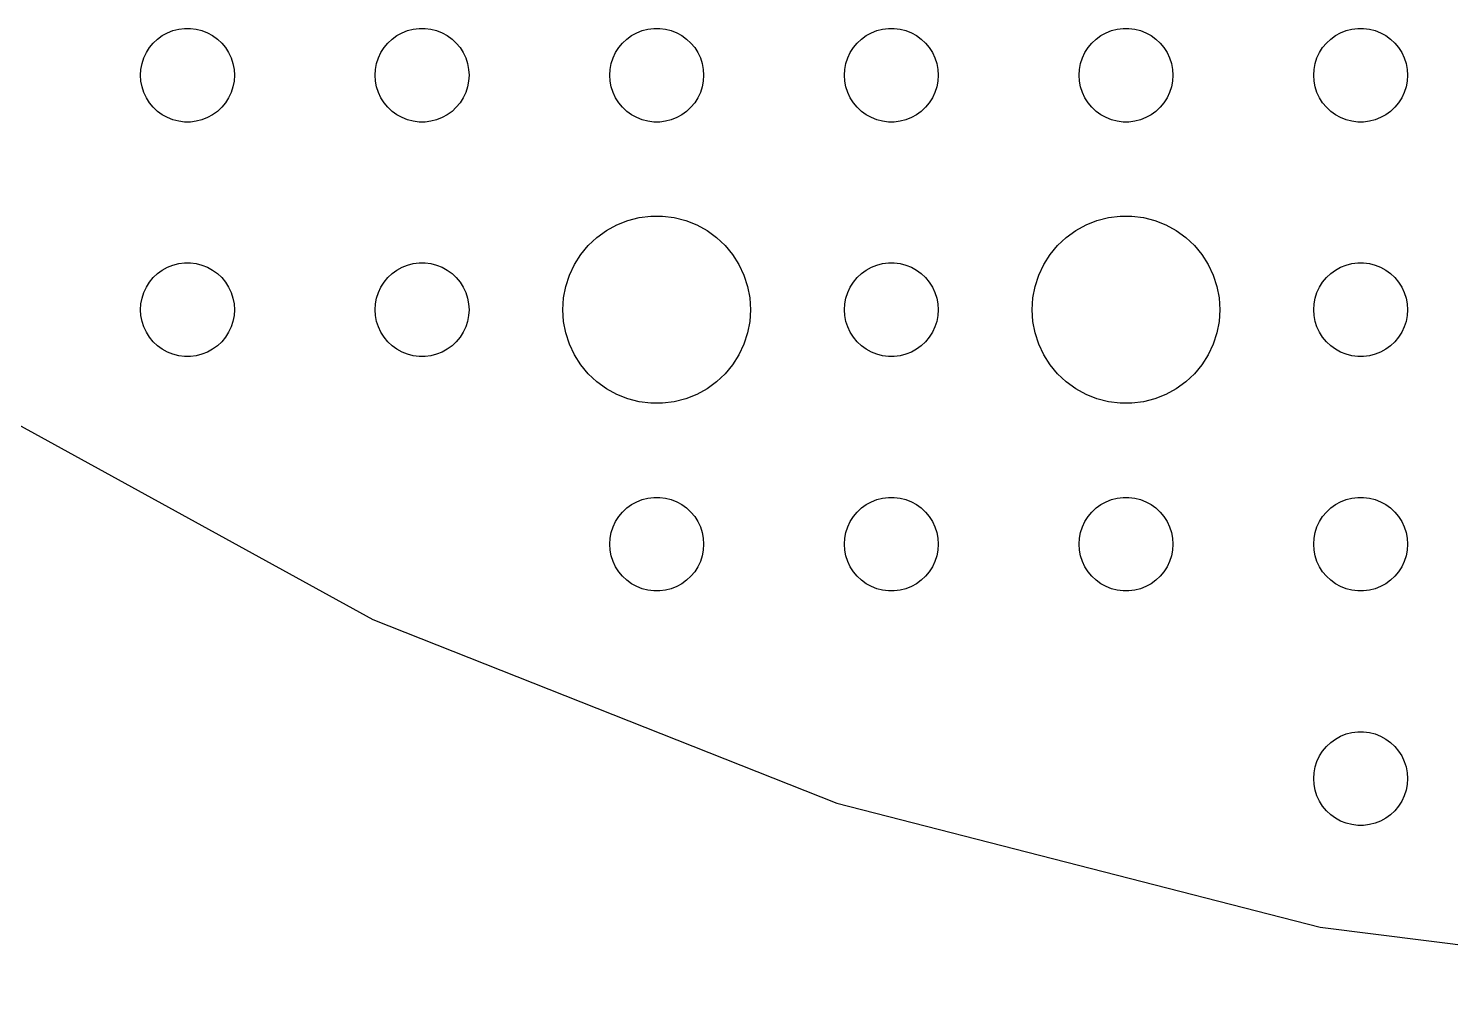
# Model space of a CAD drawing. Header units: metres. Extents: x -127 to 127, y -127 to 127.
# Drawn here: x -65.08 to -19.62, y -126.75 to -96 of the extents above; entities that cross this region are included whole.
import ezdxf

# ---------------------------------------------------------------- set-up
doc = ezdxf.new("R2010")
doc.units = ezdxf.units.M

msp = doc.modelspace()

# ---------------------------------------------------------------- linework, layer by layer
for p, q in [((-61.0934, -96.4732), (-60.9561, -96.3442)), ((-60.9561, -96.3442), (-60.8037, -96.2335)), ((-60.8037, -96.2335), (-60.6387, -96.1428)), ((-60.6387, -96.1428), (-60.4635, -96.0734)), ((-60.4635, -96.0734), (-60.2811, -96.0266)), ((-60.2811, -96.0266), (-60.0942, -96.003)), ((-60.0942, -96.003), (-59.9058, -96.003)), ((-59.9058, -96.003), (-59.7189, -96.0266)), ((-59.7189, -96.0266), (-59.5365, -96.0734)), ((-59.5365, -96.0734), (-59.3613, -96.1428)), ((-59.3613, -96.1428), (-59.1963, -96.2335)), ((-59.1963, -96.2335), (-59.0439, -96.3442)), ((-59.0439, -96.3442), (-58.9065, -96.4732)), ((-53.5934, -96.4732), (-53.4561, -96.3442)), ((-53.4561, -96.3442), (-53.3037, -96.2335)), ((-53.3037, -96.2335), (-53.1387, -96.1428)), ((-53.1387, -96.1428), (-52.9635, -96.0734)), ((-52.9635, -96.0734), (-52.7811, -96.0266)), ((-52.7811, -96.0266), (-52.5942, -96.003)), ((-52.5942, -96.003), (-52.4058, -96.003)), ((-52.4058, -96.003), (-52.2189, -96.0266)), ((-52.2189, -96.0266), (-52.0365, -96.0734)), ((-52.0365, -96.0734), (-51.8613, -96.1428)), ((-51.8613, -96.1428), (-51.6963, -96.2335)), ((-51.6963, -96.2335), (-51.5439, -96.3442)), ((-51.5439, -96.3442), (-51.4065, -96.4732)), ((-46.0934, -96.4732), (-45.9561, -96.3442)), ((-45.9561, -96.3442), (-45.8037, -96.2335)), ((-45.8037, -96.2335), (-45.6387, -96.1428)), ((-45.6387, -96.1428), (-45.4635, -96.0734)), ((-45.4635, -96.0734), (-45.2811, -96.0266)), ((-45.2811, -96.0266), (-45.0942, -96.003)), ((-45.0942, -96.003), (-44.9058, -96.003)), ((-44.9058, -96.003), (-44.7189, -96.0266)), ((-44.7189, -96.0266), (-44.5365, -96.0734)), ((-44.5365, -96.0734), (-44.3613, -96.1428)), ((-44.3613, -96.1428), (-44.1963, -96.2335)), ((-44.1963, -96.2335), (-44.0439, -96.3442)), ((-44.0439, -96.3442), (-43.9065, -96.4732)), ((-38.5934, -96.4732), (-38.4561, -96.3442)), ((-38.4561, -96.3442), (-38.3037, -96.2335)), ((-38.3037, -96.2335), (-38.1387, -96.1428)), ((-38.1387, -96.1428), (-37.9635, -96.0734)), ((-37.9635, -96.0734), (-37.7811, -96.0266)), ((-37.7811, -96.0266), (-37.5942, -96.003)), ((-37.5942, -96.003), (-37.4058, -96.003)), ((-37.4058, -96.003), (-37.2189, -96.0266)), ((-37.2189, -96.0266), (-37.0365, -96.0734)), ((-37.0365, -96.0734), (-36.8613, -96.1428)), ((-36.8613, -96.1428), (-36.6963, -96.2335)), ((-36.6963, -96.2335), (-36.5439, -96.3442)), ((-36.5439, -96.3442), (-36.4065, -96.4732)), ((-31.0934, -96.4732), (-30.9561, -96.3442)), ((-30.9561, -96.3442), (-30.8037, -96.2335)), ((-30.8037, -96.2335), (-30.6387, -96.1428)), ((-30.6387, -96.1428), (-30.4635, -96.0734)), ((-30.4635, -96.0734), (-30.2811, -96.0266)), ((-30.2811, -96.0266), (-30.0942, -96.003)), ((-30.0942, -96.003), (-29.9058, -96.003)), ((-29.9058, -96.003), (-29.7189, -96.0266)), ((-29.7189, -96.0266), (-29.5365, -96.0734)), ((-29.5365, -96.0734), (-29.3613, -96.1428)), ((-29.3613, -96.1428), (-29.1963, -96.2335)), ((-29.1963, -96.2335), (-29.0439, -96.3442)), ((-29.0439, -96.3442), (-28.9065, -96.4732)), ((-23.5934, -96.4732), (-23.4561, -96.3442)), ((-23.4561, -96.3442), (-23.3037, -96.2335)), ((-23.3037, -96.2335), (-23.1387, -96.1428)), ((-23.1387, -96.1428), (-22.9635, -96.0734)), ((-22.9635, -96.0734), (-22.7811, -96.0266)), ((-22.7811, -96.0266), (-22.5942, -96.003)), ((-22.5942, -96.003), (-22.4058, -96.003)), ((-22.4058, -96.003), (-22.2189, -96.0266)), ((-22.2189, -96.0266), (-22.0365, -96.0734)), ((-22.0365, -96.0734), (-21.8613, -96.1428)), ((-21.8613, -96.1428), (-21.6963, -96.2335)), ((-21.6963, -96.2335), (-21.5439, -96.3442)), ((-21.5439, -96.3442), (-21.4065, -96.4732)), ((-61.3947, -96.9478), (-61.3145, -96.7774)), ((-61.3145, -96.7774), (-61.2135, -96.6183)), ((-61.2135, -96.6183), (-61.0934, -96.4732)), ((-58.9065, -96.4732), (-58.7865, -96.6183)), ((-58.7865, -96.6183), (-58.6855, -96.7774)), ((-58.6855, -96.7774), (-58.6053, -96.9478)), ((-53.8947, -96.9478), (-53.8145, -96.7774)), ((-53.8145, -96.7774), (-53.7135, -96.6183)), ((-53.7135, -96.6183), (-53.5934, -96.4732)), ((-51.4065, -96.4732), (-51.2865, -96.6183)), ((-51.2865, -96.6183), (-51.1855, -96.7774)), ((-51.1855, -96.7774), (-51.1053, -96.9478)), ((-46.3947, -96.9478), (-46.3145, -96.7774)), ((-46.3145, -96.7774), (-46.2135, -96.6183)), ((-46.2135, -96.6183), (-46.0934, -96.4732)), ((-43.9065, -96.4732), (-43.7865, -96.6183)), ((-43.7865, -96.6183), (-43.6855, -96.7774)), ((-43.6855, -96.7774), (-43.6053, -96.9478)), ((-38.8947, -96.9478), (-38.8145, -96.7774)), ((-38.8145, -96.7774), (-38.7135, -96.6183)), ((-38.7135, -96.6183), (-38.5934, -96.4732)), ((-36.4065, -96.4732), (-36.2865, -96.6183)), ((-36.2865, -96.6183), (-36.1855, -96.7774)), ((-36.1855, -96.7774), (-36.1053, -96.9478)), ((-31.3947, -96.9478), (-31.3145, -96.7774)), ((-31.3145, -96.7774), (-31.2135, -96.6183)), ((-31.2135, -96.6183), (-31.0934, -96.4732)), ((-28.9065, -96.4732), (-28.7865, -96.6183)), ((-28.7865, -96.6183), (-28.6855, -96.7774)), ((-28.6855, -96.7774), (-28.6053, -96.9478)), ((-23.8947, -96.9478), (-23.8145, -96.7774)), ((-23.8145, -96.7774), (-23.7135, -96.6183)), ((-23.7135, -96.6183), (-23.5934, -96.4732)), ((-21.4065, -96.4732), (-21.2865, -96.6183)), ((-21.2865, -96.6183), (-21.1855, -96.7774)), ((-21.1855, -96.7774), (-21.1053, -96.9478)), ((-61.4882, -97.312), (-61.4529, -97.127)), ((-61.4529, -97.127), (-61.3947, -96.9478)), ((-58.6053, -96.9478), (-58.5471, -97.127)), ((-58.5471, -97.127), (-58.5118, -97.312)), ((-53.9882, -97.312), (-53.9529, -97.127)), ((-53.9529, -97.127), (-53.8947, -96.9478)), ((-51.1053, -96.9478), (-51.0471, -97.127)), ((-51.0471, -97.127), (-51.0118, -97.312)), ((-46.4882, -97.312), (-46.4529, -97.127)), ((-46.4529, -97.127), (-46.3947, -96.9478)), ((-43.6053, -96.9478), (-43.5471, -97.127)), ((-43.5471, -97.127), (-43.5118, -97.312)), ((-38.9882, -97.312), (-38.9529, -97.127)), ((-38.9529, -97.127), (-38.8947, -96.9478)), ((-36.1053, -96.9478), (-36.0471, -97.127)), ((-36.0471, -97.127), (-36.0118, -97.312)), ((-31.4882, -97.312), (-31.4529, -97.127)), ((-31.4529, -97.127), (-31.3947, -96.9478)), ((-28.6053, -96.9478), (-28.5471, -97.127)), ((-28.5471, -97.127), (-28.5118, -97.312)), ((-23.9882, -97.312), (-23.9529, -97.127)), ((-23.9529, -97.127), (-23.8947, -96.9478)), ((-21.1053, -96.9478), (-21.0471, -97.127)), ((-21.0471, -97.127), (-21.0118, -97.312)), ((-61.5, -97.5), (-61.4882, -97.312)), ((-61.4882, -97.688), (-61.5, -97.5)), ((-61.4529, -97.873), (-61.4882, -97.688)), ((-58.5118, -97.688), (-58.5471, -97.873)), ((-58.5118, -97.312), (-58.5, -97.5)), ((-58.5, -97.5), (-58.5118, -97.688)), ((-54, -97.5), (-53.9882, -97.312)), ((-53.9882, -97.688), (-54, -97.5)), ((-53.9529, -97.873), (-53.9882, -97.688)), ((-51.0118, -97.688), (-51.0471, -97.873)), ((-51.0118, -97.312), (-51, -97.5)), ((-51, -97.5), (-51.0118, -97.688)), ((-46.5, -97.5), (-46.4882, -97.312)), ((-46.4882, -97.688), (-46.5, -97.5)), ((-46.4529, -97.873), (-46.4882, -97.688)), ((-43.5118, -97.688), (-43.5471, -97.873)), ((-43.5118, -97.312), (-43.5, -97.5)), ((-43.5, -97.5), (-43.5118, -97.688)), ((-39, -97.5), (-38.9882, -97.312)), ((-38.9882, -97.688), (-39, -97.5)), ((-38.9529, -97.873), (-38.9882, -97.688)), ((-36.0118, -97.688), (-36.0471, -97.873)), ((-36.0118, -97.312), (-36, -97.5)), ((-36, -97.5), (-36.0118, -97.688)), ((-31.5, -97.5), (-31.4882, -97.312)), ((-31.4882, -97.688), (-31.5, -97.5)), ((-31.4529, -97.873), (-31.4882, -97.688)), ((-28.5118, -97.688), (-28.5471, -97.873)), ((-28.5118, -97.312), (-28.5, -97.5)), ((-28.5, -97.5), (-28.5118, -97.688)), ((-24, -97.5), (-23.9882, -97.312)), ((-23.9882, -97.688), (-24, -97.5)), ((-23.9529, -97.873), (-23.9882, -97.688)), ((-21.0118, -97.688), (-21.0471, -97.873)), ((-21.0118, -97.312), (-21, -97.5)), ((-21, -97.5), (-21.0118, -97.688)), ((-61.3947, -98.0522), (-61.4529, -97.873)), ((-61.3145, -98.2226), (-61.3947, -98.0522)), ((-58.6053, -98.0522), (-58.6855, -98.2226)), ((-58.5471, -97.873), (-58.6053, -98.0522)), ((-53.8947, -98.0522), (-53.9529, -97.873)), ((-53.8145, -98.2226), (-53.8947, -98.0522)), ((-51.1053, -98.0522), (-51.1855, -98.2226)), ((-51.0471, -97.873), (-51.1053, -98.0522)), ((-46.3947, -98.0522), (-46.4529, -97.873)), ((-46.3145, -98.2226), (-46.3947, -98.0522)), ((-43.6053, -98.0522), (-43.6855, -98.2226)), ((-43.5471, -97.873), (-43.6053, -98.0522)), ((-38.8947, -98.0522), (-38.9529, -97.873)), ((-38.8145, -98.2226), (-38.8947, -98.0522)), ((-36.1053, -98.0522), (-36.1855, -98.2226)), ((-36.0471, -97.873), (-36.1053, -98.0522)), ((-31.3947, -98.0522), (-31.4529, -97.873)), ((-31.3145, -98.2226), (-31.3947, -98.0522)), ((-28.6053, -98.0522), (-28.6855, -98.2226)), ((-28.5471, -97.873), (-28.6053, -98.0522)), ((-23.8947, -98.0522), (-23.9529, -97.873)), ((-23.8145, -98.2226), (-23.8947, -98.0522)), ((-21.1053, -98.0522), (-21.1855, -98.2226)), ((-21.0471, -97.873), (-21.1053, -98.0522)), ((-61.2135, -98.3817), (-61.3145, -98.2226)), ((-61.0934, -98.5268), (-61.2135, -98.3817)), ((-60.9561, -98.6558), (-61.0934, -98.5268)), ((-58.9065, -98.5268), (-59.0439, -98.6558)), ((-58.7865, -98.3817), (-58.9065, -98.5268)), ((-58.6855, -98.2226), (-58.7865, -98.3817)), ((-53.7135, -98.3817), (-53.8145, -98.2226)), ((-53.5934, -98.5268), (-53.7135, -98.3817)), ((-53.4561, -98.6558), (-53.5934, -98.5268)), ((-51.4065, -98.5268), (-51.5439, -98.6558)), ((-51.2865, -98.3817), (-51.4065, -98.5268)), ((-51.1855, -98.2226), (-51.2865, -98.3817)), ((-46.2135, -98.3817), (-46.3145, -98.2226)), ((-46.0934, -98.5268), (-46.2135, -98.3817)), ((-45.9561, -98.6558), (-46.0934, -98.5268)), ((-43.9065, -98.5268), (-44.0439, -98.6558)), ((-43.7865, -98.3817), (-43.9065, -98.5268)), ((-43.6855, -98.2226), (-43.7865, -98.3817)), ((-38.7135, -98.3817), (-38.8145, -98.2226)), ((-38.5934, -98.5268), (-38.7135, -98.3817)), ((-38.4561, -98.6558), (-38.5934, -98.5268)), ((-36.4065, -98.5268), (-36.5439, -98.6558)), ((-36.2865, -98.3817), (-36.4065, -98.5268)), ((-36.1855, -98.2226), (-36.2865, -98.3817)), ((-31.2135, -98.3817), (-31.3145, -98.2226)), ((-31.0934, -98.5268), (-31.2135, -98.3817)), ((-30.9561, -98.6558), (-31.0934, -98.5268)), ((-28.9065, -98.5268), (-29.0439, -98.6558)), ((-28.7865, -98.3817), (-28.9065, -98.5268)), ((-28.6855, -98.2226), (-28.7865, -98.3817)), ((-23.7135, -98.3817), (-23.8145, -98.2226)), ((-23.5934, -98.5268), (-23.7135, -98.3817)), ((-23.4561, -98.6558), (-23.5934, -98.5268)), ((-21.4065, -98.5268), (-21.5439, -98.6558)), ((-21.2865, -98.3817), (-21.4065, -98.5268)), ((-21.1855, -98.2226), (-21.2865, -98.3817)), ((-60.8037, -98.7665), (-60.9561, -98.6558)), ((-60.6387, -98.8572), (-60.8037, -98.7665)), ((-60.4635, -98.9266), (-60.6387, -98.8572)), ((-60.2811, -98.9734), (-60.4635, -98.9266)), ((-60.0942, -98.997), (-60.2811, -98.9734)), ((-59.9058, -98.997), (-60.0942, -98.997)), ((-59.7189, -98.9734), (-59.9058, -98.997)), ((-59.5365, -98.9266), (-59.7189, -98.9734)), ((-59.3613, -98.8572), (-59.5365, -98.9266)), ((-59.1963, -98.7665), (-59.3613, -98.8572)), ((-59.0439, -98.6558), (-59.1963, -98.7665)), ((-53.3037, -98.7665), (-53.4561, -98.6558)), ((-53.1387, -98.8572), (-53.3037, -98.7665)), ((-52.9635, -98.9266), (-53.1387, -98.8572)), ((-52.7811, -98.9734), (-52.9635, -98.9266)), ((-52.5942, -98.997), (-52.7811, -98.9734)), ((-52.4058, -98.997), (-52.5942, -98.997)), ((-52.2189, -98.9734), (-52.4058, -98.997)), ((-52.0365, -98.9266), (-52.2189, -98.9734)), ((-51.8613, -98.8572), (-52.0365, -98.9266)), ((-51.6963, -98.7665), (-51.8613, -98.8572)), ((-51.5439, -98.6558), (-51.6963, -98.7665)), ((-45.8037, -98.7665), (-45.9561, -98.6558)), ((-45.6387, -98.8572), (-45.8037, -98.7665)), ((-45.4635, -98.9266), (-45.6387, -98.8572)), ((-45.2811, -98.9734), (-45.4635, -98.9266)), ((-45.0942, -98.997), (-45.2811, -98.9734)), ((-44.9058, -98.997), (-45.0942, -98.997)), ((-44.7189, -98.9734), (-44.9058, -98.997)), ((-44.5365, -98.9266), (-44.7189, -98.9734)), ((-44.3613, -98.8572), (-44.5365, -98.9266)), ((-44.1963, -98.7665), (-44.3613, -98.8572)), ((-44.0439, -98.6558), (-44.1963, -98.7665)), ((-38.3037, -98.7665), (-38.4561, -98.6558)), ((-38.1387, -98.8572), (-38.3037, -98.7665)), ((-37.9635, -98.9266), (-38.1387, -98.8572)), ((-37.7811, -98.9734), (-37.9635, -98.9266)), ((-37.5942, -98.997), (-37.7811, -98.9734)), ((-37.4058, -98.997), (-37.5942, -98.997)), ((-37.2189, -98.9734), (-37.4058, -98.997)), ((-37.0365, -98.9266), (-37.2189, -98.9734)), ((-36.8613, -98.8572), (-37.0365, -98.9266)), ((-36.6963, -98.7665), (-36.8613, -98.8572)), ((-36.5439, -98.6558), (-36.6963, -98.7665)), ((-30.8037, -98.7665), (-30.9561, -98.6558)), ((-30.6387, -98.8572), (-30.8037, -98.7665)), ((-30.4635, -98.9266), (-30.6387, -98.8572)), ((-30.2811, -98.9734), (-30.4635, -98.9266)), ((-30.0942, -98.997), (-30.2811, -98.9734)), ((-29.9058, -98.997), (-30.0942, -98.997)), ((-29.7189, -98.9734), (-29.9058, -98.997)), ((-29.5365, -98.9266), (-29.7189, -98.9734)), ((-29.3613, -98.8572), (-29.5365, -98.9266)), ((-29.1963, -98.7665), (-29.3613, -98.8572)), ((-29.0439, -98.6558), (-29.1963, -98.7665)), ((-23.3037, -98.7665), (-23.4561, -98.6558)), ((-23.1387, -98.8572), (-23.3037, -98.7665)), ((-22.9635, -98.9266), (-23.1387, -98.8572)), ((-22.7811, -98.9734), (-22.9635, -98.9266)), ((-22.5942, -98.997), (-22.7811, -98.9734)), ((-22.4058, -98.997), (-22.5942, -98.997)), ((-22.2189, -98.9734), (-22.4058, -98.997)), ((-22.0365, -98.9266), (-22.2189, -98.9734)), ((-21.8613, -98.8572), (-22.0365, -98.9266)), ((-21.6963, -98.7665), (-21.8613, -98.8572)), ((-21.5439, -98.6558), (-21.6963, -98.7665)), ((-46.2773, -102.286), (-45.927, -102.147)), ((-45.927, -102.147), (-45.5621, -102.053)), ((-45.5621, -102.053), (-45.1884, -102.006)), ((-45.1884, -102.006), (-44.8116, -102.006)), ((-44.8116, -102.006), (-44.4379, -102.053)), ((-44.4379, -102.053), (-44.0729, -102.147)), ((-44.0729, -102.147), (-43.7227, -102.286)), ((-31.2773, -102.286), (-30.927, -102.147)), ((-30.927, -102.147), (-30.5621, -102.053)), ((-30.5621, -102.053), (-30.1884, -102.006)), ((-30.1884, -102.006), (-29.8116, -102.006)), ((-29.8116, -102.006), (-29.4379, -102.053)), ((-29.4379, -102.053), (-29.0729, -102.147)), ((-29.0729, -102.147), (-28.7227, -102.286)), ((-47.1869, -102.946), (-46.9123, -102.688)), ((-46.9123, -102.688), (-46.6075, -102.467)), ((-46.6075, -102.467), (-46.2773, -102.286)), ((-43.7227, -102.286), (-43.3925, -102.467)), ((-43.3925, -102.467), (-43.0877, -102.688)), ((-43.0877, -102.688), (-42.8131, -102.946)), ((-32.1869, -102.946), (-31.9123, -102.688)), ((-31.9123, -102.688), (-31.6075, -102.467)), ((-31.6075, -102.467), (-31.2773, -102.286)), ((-28.7227, -102.286), (-28.3925, -102.467)), ((-28.3925, -102.467), (-28.0877, -102.688)), ((-28.0877, -102.688), (-27.8131, -102.946)), ((-47.427, -103.237), (-47.1869, -102.946)), ((-42.8131, -102.946), (-42.5729, -103.237)), ((-32.427, -103.237), (-32.1869, -102.946)), ((-27.8131, -102.946), (-27.5729, -103.237)), ((-60.8037, -103.734), (-60.6387, -103.643)), ((-60.6387, -103.643), (-60.4635, -103.573)), ((-60.4635, -103.573), (-60.2811, -103.527)), ((-60.2811, -103.527), (-60.0942, -103.503)), ((-60.0942, -103.503), (-59.9058, -103.503)), ((-59.9058, -103.503), (-59.7189, -103.527)), ((-59.7189, -103.527), (-59.5365, -103.573)), ((-59.5365, -103.573), (-59.3613, -103.643)), ((-59.3613, -103.643), (-59.1963, -103.734)), ((-53.3037, -103.734), (-53.1387, -103.643)), ((-53.1387, -103.643), (-52.9635, -103.573)), ((-52.9635, -103.573), (-52.7811, -103.527)), ((-52.7811, -103.527), (-52.5942, -103.503)), ((-52.5942, -103.503), (-52.4058, -103.503)), ((-52.4058, -103.503), (-52.2189, -103.527)), ((-52.2189, -103.527), (-52.0365, -103.573)), ((-52.0365, -103.573), (-51.8613, -103.643)), ((-51.8613, -103.643), (-51.6963, -103.734)), ((-47.7893, -103.896), (-47.6289, -103.555)), ((-47.6289, -103.555), (-47.427, -103.237)), ((-42.5729, -103.237), (-42.3711, -103.555)), ((-42.3711, -103.555), (-42.2107, -103.896)), ((-38.3037, -103.734), (-38.1387, -103.643)), ((-38.1387, -103.643), (-37.9635, -103.573)), ((-37.9635, -103.573), (-37.7811, -103.527)), ((-37.7811, -103.527), (-37.5942, -103.503)), ((-37.5942, -103.503), (-37.4058, -103.503)), ((-37.4058, -103.503), (-37.2189, -103.527)), ((-37.2189, -103.527), (-37.0365, -103.573)), ((-37.0365, -103.573), (-36.8613, -103.643)), ((-36.8613, -103.643), (-36.6963, -103.734)), ((-32.7893, -103.896), (-32.6289, -103.555)), ((-32.6289, -103.555), (-32.427, -103.237)), ((-27.5729, -103.237), (-27.3711, -103.555)), ((-27.3711, -103.555), (-27.2107, -103.896)), ((-23.3037, -103.734), (-23.1387, -103.643)), ((-23.1387, -103.643), (-22.9635, -103.573)), ((-22.9635, -103.573), (-22.7811, -103.527)), ((-22.7811, -103.527), (-22.5942, -103.503)), ((-22.5942, -103.503), (-22.4058, -103.503)), ((-22.4058, -103.503), (-22.2189, -103.527)), ((-22.2189, -103.527), (-22.0365, -103.573)), ((-22.0365, -103.573), (-21.8613, -103.643)), ((-21.8613, -103.643), (-21.6963, -103.734)), ((-61.2135, -104.118), (-61.0934, -103.973)), ((-61.0934, -103.973), (-60.9561, -103.844)), ((-60.9561, -103.844), (-60.8037, -103.734)), ((-59.1963, -103.734), (-59.0439, -103.844)), ((-59.0439, -103.844), (-58.9065, -103.973)), ((-58.9065, -103.973), (-58.7865, -104.118)), ((-53.7135, -104.118), (-53.5934, -103.973)), ((-53.5934, -103.973), (-53.4561, -103.844)), ((-53.4561, -103.844), (-53.3037, -103.734)), ((-51.6963, -103.734), (-51.5439, -103.844)), ((-51.5439, -103.844), (-51.4065, -103.973)), ((-51.4065, -103.973), (-51.2865, -104.118)), ((-47.9057, -104.254), (-47.7893, -103.896)), ((-42.2107, -103.896), (-42.0942, -104.254)), ((-38.7135, -104.118), (-38.5934, -103.973)), ((-38.5934, -103.973), (-38.4561, -103.844)), ((-38.4561, -103.844), (-38.3037, -103.734)), ((-36.6963, -103.734), (-36.5439, -103.844)), ((-36.5439, -103.844), (-36.4065, -103.973)), ((-36.4065, -103.973), (-36.2865, -104.118)), ((-32.9057, -104.254), (-32.7893, -103.896)), ((-27.2107, -103.896), (-27.0942, -104.254)), ((-23.7135, -104.118), (-23.5934, -103.973)), ((-23.5934, -103.973), (-23.4561, -103.844)), ((-23.4561, -103.844), (-23.3037, -103.734)), ((-21.6963, -103.734), (-21.5439, -103.844)), ((-21.5439, -103.844), (-21.4065, -103.973)), ((-21.4065, -103.973), (-21.2865, -104.118)), ((-61.4529, -104.627), (-61.3947, -104.448)), ((-61.3947, -104.448), (-61.3145, -104.277)), ((-61.3145, -104.277), (-61.2135, -104.118)), ((-58.7865, -104.118), (-58.6855, -104.277)), ((-58.6855, -104.277), (-58.6053, -104.448)), ((-58.6053, -104.448), (-58.5471, -104.627)), ((-53.9529, -104.627), (-53.8947, -104.448)), ((-53.8947, -104.448), (-53.8145, -104.277)), ((-53.8145, -104.277), (-53.7135, -104.118)), ((-51.2865, -104.118), (-51.1855, -104.277)), ((-51.1855, -104.277), (-51.1053, -104.448)), ((-51.1053, -104.448), (-51.0471, -104.627)), ((-47.9763, -104.624), (-47.9057, -104.254)), ((-42.0942, -104.254), (-42.0237, -104.624)), ((-38.9529, -104.627), (-38.8947, -104.448)), ((-38.8947, -104.448), (-38.8145, -104.277)), ((-38.8145, -104.277), (-38.7135, -104.118)), ((-36.2865, -104.118), (-36.1855, -104.277)), ((-36.1855, -104.277), (-36.1053, -104.448)), ((-36.1053, -104.448), (-36.0471, -104.627)), ((-32.9763, -104.624), (-32.9057, -104.254)), ((-27.0942, -104.254), (-27.0237, -104.624)), ((-23.9529, -104.627), (-23.8947, -104.448)), ((-23.8947, -104.448), (-23.8145, -104.277)), ((-23.8145, -104.277), (-23.7135, -104.118)), ((-21.2865, -104.118), (-21.1855, -104.277)), ((-21.1855, -104.277), (-21.1053, -104.448)), ((-21.1053, -104.448), (-21.0471, -104.627)), ((-61.5, -105), (-61.4882, -104.812)), ((-61.4882, -105.188), (-61.5, -105)), ((-61.4882, -104.812), (-61.4529, -104.627)), ((-58.5471, -104.627), (-58.5118, -104.812)), ((-58.5118, -104.812), (-58.5, -105)), ((-58.5, -105), (-58.5118, -105.188)), ((-54, -105), (-53.9882, -104.812)), ((-53.9882, -105.188), (-54, -105)), ((-53.9882, -104.812), (-53.9529, -104.627)), ((-51.0471, -104.627), (-51.0118, -104.812)), ((-51.0118, -104.812), (-51, -105)), ((-51, -105), (-51.0118, -105.188)), ((-48, -105), (-47.9763, -104.624)), ((-47.9763, -105.376), (-48, -105)), ((-42.0237, -104.624), (-42, -105)), ((-42, -105), (-42.0237, -105.376)), ((-39, -105), (-38.9882, -104.812)), ((-38.9882, -105.188), (-39, -105)), ((-38.9882, -104.812), (-38.9529, -104.627)), ((-36.0471, -104.627), (-36.0118, -104.812)), ((-36.0118, -104.812), (-36, -105)), ((-36, -105), (-36.0118, -105.188)), ((-33, -105), (-32.9763, -104.624)), ((-32.9763, -105.376), (-33, -105)), ((-27.0237, -104.624), (-27, -105)), ((-27, -105), (-27.0237, -105.376)), ((-24, -105), (-23.9882, -104.812)), ((-23.9882, -105.188), (-24, -105)), ((-23.9882, -104.812), (-23.9529, -104.627)), ((-21.0471, -104.627), (-21.0118, -104.812)), ((-21.0118, -104.812), (-21, -105)), ((-21, -105), (-21.0118, -105.188)), ((-61.4529, -105.373), (-61.4882, -105.188)), ((-61.3947, -105.552), (-61.4529, -105.373)), ((-58.5471, -105.373), (-58.6053, -105.552)), ((-58.5118, -105.188), (-58.5471, -105.373)), ((-53.9529, -105.373), (-53.9882, -105.188)), ((-53.8947, -105.552), (-53.9529, -105.373)), ((-51.0471, -105.373), (-51.1053, -105.552)), ((-51.0118, -105.188), (-51.0471, -105.373)), ((-47.9057, -105.746), (-47.9763, -105.376)), ((-42.0237, -105.376), (-42.0942, -105.746)), ((-38.9529, -105.373), (-38.9882, -105.188)), ((-38.8947, -105.552), (-38.9529, -105.373)), ((-36.0471, -105.373), (-36.1053, -105.552)), ((-36.0118, -105.188), (-36.0471, -105.373)), ((-32.9057, -105.746), (-32.9763, -105.376)), ((-27.0237, -105.376), (-27.0942, -105.746)), ((-23.9529, -105.373), (-23.9882, -105.188)), ((-23.8947, -105.552), (-23.9529, -105.373)), ((-21.0471, -105.373), (-21.1053, -105.552)), ((-21.0118, -105.188), (-21.0471, -105.373)), ((-61.3145, -105.723), (-61.3947, -105.552)), ((-61.2135, -105.882), (-61.3145, -105.723)), ((-61.0934, -106.027), (-61.2135, -105.882)), ((-58.7865, -105.882), (-58.9065, -106.027)), ((-58.6855, -105.723), (-58.7865, -105.882)), ((-58.6053, -105.552), (-58.6855, -105.723)), ((-53.8145, -105.723), (-53.8947, -105.552)), ((-53.7135, -105.882), (-53.8145, -105.723)), ((-53.5934, -106.027), (-53.7135, -105.882)), ((-51.2865, -105.882), (-51.4065, -106.027)), ((-51.1855, -105.723), (-51.2865, -105.882)), ((-51.1053, -105.552), (-51.1855, -105.723)), ((-47.7893, -106.104), (-47.9057, -105.746)), ((-42.0942, -105.746), (-42.2107, -106.104)), ((-38.8145, -105.723), (-38.8947, -105.552)), ((-38.7135, -105.882), (-38.8145, -105.723)), ((-38.5934, -106.027), (-38.7135, -105.882)), ((-36.2865, -105.882), (-36.4065, -106.027)), ((-36.1855, -105.723), (-36.2865, -105.882)), ((-36.1053, -105.552), (-36.1855, -105.723)), ((-32.7893, -106.104), (-32.9057, -105.746)), ((-27.0942, -105.746), (-27.2107, -106.104)), ((-23.8145, -105.723), (-23.8947, -105.552)), ((-23.7135, -105.882), (-23.8145, -105.723)), ((-23.5934, -106.027), (-23.7135, -105.882)), ((-21.2865, -105.882), (-21.4065, -106.027)), ((-21.1855, -105.723), (-21.2865, -105.882)), ((-21.1053, -105.552), (-21.1855, -105.723)), ((-60.9561, -106.156), (-61.0934, -106.027)), ((-60.8037, -106.266), (-60.9561, -106.156)), ((-60.6387, -106.357), (-60.8037, -106.266)), ((-60.4635, -106.427), (-60.6387, -106.357)), ((-59.3613, -106.357), (-59.5365, -106.427)), ((-59.1963, -106.266), (-59.3613, -106.357)), ((-59.0439, -106.156), (-59.1963, -106.266)), ((-58.9065, -106.027), (-59.0439, -106.156)), ((-53.4561, -106.156), (-53.5934, -106.027)), ((-53.3037, -106.266), (-53.4561, -106.156)), ((-53.1387, -106.357), (-53.3037, -106.266)), ((-52.9635, -106.427), (-53.1387, -106.357)), ((-51.8613, -106.357), (-52.0365, -106.427)), ((-51.6963, -106.266), (-51.8613, -106.357)), ((-51.5439, -106.156), (-51.6963, -106.266)), ((-51.4065, -106.027), (-51.5439, -106.156)), ((-47.6289, -106.445), (-47.7893, -106.104)), ((-42.2107, -106.104), (-42.3711, -106.445)), ((-38.4561, -106.156), (-38.5934, -106.027)), ((-38.3037, -106.266), (-38.4561, -106.156)), ((-38.1387, -106.357), (-38.3037, -106.266)), ((-37.9635, -106.427), (-38.1387, -106.357)), ((-36.8613, -106.357), (-37.0365, -106.427)), ((-36.6963, -106.266), (-36.8613, -106.357)), ((-36.5439, -106.156), (-36.6963, -106.266)), ((-36.4065, -106.027), (-36.5439, -106.156)), ((-32.6289, -106.445), (-32.7893, -106.104)), ((-27.2107, -106.104), (-27.3711, -106.445)), ((-23.4561, -106.156), (-23.5934, -106.027)), ((-23.3037, -106.266), (-23.4561, -106.156)), ((-23.1387, -106.357), (-23.3037, -106.266)), ((-22.9635, -106.427), (-23.1387, -106.357)), ((-21.8613, -106.357), (-22.0365, -106.427)), ((-21.6963, -106.266), (-21.8613, -106.357)), ((-21.5439, -106.156), (-21.6963, -106.266)), ((-21.4065, -106.027), (-21.5439, -106.156)), ((-60.2811, -106.473), (-60.4635, -106.427)), ((-60.0942, -106.497), (-60.2811, -106.473)), ((-59.9058, -106.497), (-60.0942, -106.497)), ((-59.7189, -106.473), (-59.9058, -106.497)), ((-59.5365, -106.427), (-59.7189, -106.473)), ((-52.7811, -106.473), (-52.9635, -106.427)), ((-52.5942, -106.497), (-52.7811, -106.473)), ((-52.4058, -106.497), (-52.5942, -106.497)), ((-52.2189, -106.473), (-52.4058, -106.497)), ((-52.0365, -106.427), (-52.2189, -106.473)), ((-47.427, -106.763), (-47.6289, -106.445)), ((-47.1869, -107.054), (-47.427, -106.763)), ((-42.5729, -106.763), (-42.8131, -107.054)), ((-42.3711, -106.445), (-42.5729, -106.763)), ((-37.7811, -106.473), (-37.9635, -106.427)), ((-37.5942, -106.497), (-37.7811, -106.473)), ((-37.4058, -106.497), (-37.5942, -106.497)), ((-37.2189, -106.473), (-37.4058, -106.497)), ((-37.0365, -106.427), (-37.2189, -106.473)), ((-32.427, -106.763), (-32.6289, -106.445)), ((-32.1869, -107.054), (-32.427, -106.763)), ((-27.5729, -106.763), (-27.8131, -107.054)), ((-27.3711, -106.445), (-27.5729, -106.763)), ((-22.7811, -106.473), (-22.9635, -106.427)), ((-22.5942, -106.497), (-22.7811, -106.473)), ((-22.4058, -106.497), (-22.5942, -106.497)), ((-22.2189, -106.473), (-22.4058, -106.497)), ((-22.0365, -106.427), (-22.2189, -106.473)), ((-68.05, -107.23), (-54.074, -114.913)), ((-46.9123, -107.312), (-47.1869, -107.054)), ((-42.8131, -107.054), (-43.0877, -107.312)), ((-31.9123, -107.312), (-32.1869, -107.054)), ((-27.8131, -107.054), (-28.0877, -107.312)), ((-46.6075, -107.533), (-46.9123, -107.312)), ((-46.2773, -107.714), (-46.6075, -107.533)), ((-45.927, -107.853), (-46.2773, -107.714)), ((-43.7227, -107.714), (-44.0729, -107.853)), ((-43.3925, -107.533), (-43.7227, -107.714)), ((-43.0877, -107.312), (-43.3925, -107.533)), ((-31.6075, -107.533), (-31.9123, -107.312)), ((-31.2773, -107.714), (-31.6075, -107.533)), ((-30.927, -107.853), (-31.2773, -107.714)), ((-28.7227, -107.714), (-29.0729, -107.853)), ((-28.3925, -107.533), (-28.7227, -107.714)), ((-28.0877, -107.312), (-28.3925, -107.533)), ((-45.5621, -107.947), (-45.927, -107.853)), ((-45.1884, -107.994), (-45.5621, -107.947)), ((-44.8116, -107.994), (-45.1884, -107.994)), ((-44.4379, -107.947), (-44.8116, -107.994)), ((-44.0729, -107.853), (-44.4379, -107.947)), ((-30.5621, -107.947), (-30.927, -107.853)), ((-30.1884, -107.994), (-30.5621, -107.947)), ((-29.8116, -107.994), (-30.1884, -107.994)), ((-29.4379, -107.947), (-29.8116, -107.994)), ((-29.0729, -107.853), (-29.4379, -107.947)), ((-46.0934, -111.473), (-45.9561, -111.344)), ((-45.9561, -111.344), (-45.8037, -111.234)), ((-45.8037, -111.234), (-45.6387, -111.143)), ((-45.6387, -111.143), (-45.4635, -111.073)), ((-45.4635, -111.073), (-45.2811, -111.027)), ((-45.2811, -111.027), (-45.0942, -111.003)), ((-45.0942, -111.003), (-44.9058, -111.003)), ((-44.9058, -111.003), (-44.7189, -111.027)), ((-44.7189, -111.027), (-44.5365, -111.073)), ((-44.5365, -111.073), (-44.3613, -111.143)), ((-44.3613, -111.143), (-44.1963, -111.234)), ((-44.1963, -111.234), (-44.0439, -111.344)), ((-44.0439, -111.344), (-43.9065, -111.473)), ((-38.5934, -111.473), (-38.4561, -111.344)), ((-38.4561, -111.344), (-38.3037, -111.234)), ((-38.3037, -111.234), (-38.1387, -111.143)), ((-38.1387, -111.143), (-37.9635, -111.073)), ((-37.9635, -111.073), (-37.7811, -111.027)), ((-37.7811, -111.027), (-37.5942, -111.003)), ((-37.5942, -111.003), (-37.4058, -111.003)), ((-37.4058, -111.003), (-37.2189, -111.027)), ((-37.2189, -111.027), (-37.0365, -111.073)), ((-37.0365, -111.073), (-36.8613, -111.143)), ((-36.8613, -111.143), (-36.6963, -111.234)), ((-36.6963, -111.234), (-36.5439, -111.344)), ((-36.5439, -111.344), (-36.4065, -111.473)), ((-31.0934, -111.473), (-30.9561, -111.344)), ((-30.9561, -111.344), (-30.8037, -111.234)), ((-30.8037, -111.234), (-30.6387, -111.143)), ((-30.6387, -111.143), (-30.4635, -111.073)), ((-30.4635, -111.073), (-30.2811, -111.027)), ((-30.2811, -111.027), (-30.0942, -111.003)), ((-30.0942, -111.003), (-29.9058, -111.003)), ((-29.9058, -111.003), (-29.7189, -111.027)), ((-29.7189, -111.027), (-29.5365, -111.073)), ((-29.5365, -111.073), (-29.3613, -111.143)), ((-29.3613, -111.143), (-29.1963, -111.234)), ((-29.1963, -111.234), (-29.0439, -111.344)), ((-29.0439, -111.344), (-28.9065, -111.473)), ((-23.5934, -111.473), (-23.4561, -111.344)), ((-23.4561, -111.344), (-23.3037, -111.234)), ((-23.3037, -111.234), (-23.1387, -111.143)), ((-23.1387, -111.143), (-22.9635, -111.073)), ((-22.9635, -111.073), (-22.7811, -111.027)), ((-22.7811, -111.027), (-22.5942, -111.003)), ((-22.5942, -111.003), (-22.4058, -111.003)), ((-22.4058, -111.003), (-22.2189, -111.027)), ((-22.2189, -111.027), (-22.0365, -111.073)), ((-22.0365, -111.073), (-21.8613, -111.143)), ((-21.8613, -111.143), (-21.6963, -111.234)), ((-21.6963, -111.234), (-21.5439, -111.344)), ((-21.5439, -111.344), (-21.4065, -111.473)), ((-46.3947, -111.948), (-46.3145, -111.777)), ((-46.3145, -111.777), (-46.2135, -111.618)), ((-46.2135, -111.618), (-46.0934, -111.473)), ((-43.9065, -111.473), (-43.7865, -111.618)), ((-43.7865, -111.618), (-43.6855, -111.777)), ((-43.6855, -111.777), (-43.6053, -111.948)), ((-38.8947, -111.948), (-38.8145, -111.777)), ((-38.8145, -111.777), (-38.7135, -111.618)), ((-38.7135, -111.618), (-38.5934, -111.473)), ((-36.4065, -111.473), (-36.2865, -111.618)), ((-36.2865, -111.618), (-36.1855, -111.777)), ((-36.1855, -111.777), (-36.1053, -111.948)), ((-31.3947, -111.948), (-31.3145, -111.777)), ((-31.3145, -111.777), (-31.2135, -111.618)), ((-31.2135, -111.618), (-31.0934, -111.473)), ((-28.9065, -111.473), (-28.7865, -111.618)), ((-28.7865, -111.618), (-28.6855, -111.777)), ((-28.6855, -111.777), (-28.6053, -111.948)), ((-23.8947, -111.948), (-23.8145, -111.777)), ((-23.8145, -111.777), (-23.7135, -111.618)), ((-23.7135, -111.618), (-23.5934, -111.473)), ((-21.4065, -111.473), (-21.2865, -111.618)), ((-21.2865, -111.618), (-21.1855, -111.777)), ((-21.1855, -111.777), (-21.1053, -111.948)), ((-46.4882, -112.312), (-46.4529, -112.127)), ((-46.4529, -112.127), (-46.3947, -111.948)), ((-43.6053, -111.948), (-43.5471, -112.127)), ((-43.5471, -112.127), (-43.5118, -112.312)), ((-38.9882, -112.312), (-38.9529, -112.127)), ((-38.9529, -112.127), (-38.8947, -111.948)), ((-36.1053, -111.948), (-36.0471, -112.127)), ((-36.0471, -112.127), (-36.0118, -112.312)), ((-31.4882, -112.312), (-31.4529, -112.127)), ((-31.4529, -112.127), (-31.3947, -111.948)), ((-28.6053, -111.948), (-28.5471, -112.127)), ((-28.5471, -112.127), (-28.5118, -112.312)), ((-23.9882, -112.312), (-23.9529, -112.127)), ((-23.9529, -112.127), (-23.8947, -111.948)), ((-21.1053, -111.948), (-21.0471, -112.127)), ((-21.0471, -112.127), (-21.0118, -112.312)), ((-46.5, -112.5), (-46.4882, -112.312)), ((-46.4882, -112.688), (-46.5, -112.5)), ((-46.4529, -112.873), (-46.4882, -112.688)), ((-43.5118, -112.688), (-43.5471, -112.873)), ((-43.5118, -112.312), (-43.5, -112.5)), ((-43.5, -112.5), (-43.5118, -112.688)), ((-39, -112.5), (-38.9882, -112.312)), ((-38.9882, -112.688), (-39, -112.5)), ((-38.9529, -112.873), (-38.9882, -112.688)), ((-36.0118, -112.688), (-36.0471, -112.873)), ((-36.0118, -112.312), (-36, -112.5)), ((-36, -112.5), (-36.0118, -112.688)), ((-31.5, -112.5), (-31.4882, -112.312)), ((-31.4882, -112.688), (-31.5, -112.5)), ((-31.4529, -112.873), (-31.4882, -112.688)), ((-28.5118, -112.688), (-28.5471, -112.873)), ((-28.5118, -112.312), (-28.5, -112.5)), ((-28.5, -112.5), (-28.5118, -112.688)), ((-24, -112.5), (-23.9882, -112.312)), ((-23.9882, -112.688), (-24, -112.5)), ((-23.9529, -112.873), (-23.9882, -112.688)), ((-21.0118, -112.688), (-21.0471, -112.873)), ((-21.0118, -112.312), (-21, -112.5)), ((-21, -112.5), (-21.0118, -112.688)), ((-46.3947, -113.052), (-46.4529, -112.873)), ((-46.3145, -113.223), (-46.3947, -113.052)), ((-43.6053, -113.052), (-43.6855, -113.223)), ((-43.5471, -112.873), (-43.6053, -113.052)), ((-38.8947, -113.052), (-38.9529, -112.873)), ((-38.8145, -113.223), (-38.8947, -113.052)), ((-36.1053, -113.052), (-36.1855, -113.223)), ((-36.0471, -112.873), (-36.1053, -113.052)), ((-31.3947, -113.052), (-31.4529, -112.873)), ((-31.3145, -113.223), (-31.3947, -113.052)), ((-28.6053, -113.052), (-28.6855, -113.223)), ((-28.5471, -112.873), (-28.6053, -113.052)), ((-23.8947, -113.052), (-23.9529, -112.873)), ((-23.8145, -113.223), (-23.8947, -113.052)), ((-21.1053, -113.052), (-21.1855, -113.223)), ((-21.0471, -112.873), (-21.1053, -113.052)), ((-46.2135, -113.382), (-46.3145, -113.223)), ((-46.0934, -113.527), (-46.2135, -113.382)), ((-45.9561, -113.656), (-46.0934, -113.527)), ((-43.9065, -113.527), (-44.0439, -113.656)), ((-43.7865, -113.382), (-43.9065, -113.527)), ((-43.6855, -113.223), (-43.7865, -113.382)), ((-38.7135, -113.382), (-38.8145, -113.223)), ((-38.5934, -113.527), (-38.7135, -113.382)), ((-38.4561, -113.656), (-38.5934, -113.527)), ((-36.4065, -113.527), (-36.5439, -113.656)), ((-36.2865, -113.382), (-36.4065, -113.527)), ((-36.1855, -113.223), (-36.2865, -113.382)), ((-31.2135, -113.382), (-31.3145, -113.223)), ((-31.0934, -113.527), (-31.2135, -113.382)), ((-30.9561, -113.656), (-31.0934, -113.527)), ((-28.9065, -113.527), (-29.0439, -113.656)), ((-28.7865, -113.382), (-28.9065, -113.527)), ((-28.6855, -113.223), (-28.7865, -113.382)), ((-23.7135, -113.382), (-23.8145, -113.223)), ((-23.5934, -113.527), (-23.7135, -113.382)), ((-23.4561, -113.656), (-23.5934, -113.527)), ((-21.4065, -113.527), (-21.5439, -113.656)), ((-21.2865, -113.382), (-21.4065, -113.527)), ((-21.1855, -113.223), (-21.2865, -113.382)), ((-45.8037, -113.766), (-45.9561, -113.656)), ((-45.6387, -113.857), (-45.8037, -113.766)), ((-45.4635, -113.927), (-45.6387, -113.857)), ((-45.2811, -113.973), (-45.4635, -113.927)), ((-45.0942, -113.997), (-45.2811, -113.973)), ((-44.9058, -113.997), (-45.0942, -113.997)), ((-44.7189, -113.973), (-44.9058, -113.997)), ((-44.5365, -113.927), (-44.7189, -113.973)), ((-44.3613, -113.857), (-44.5365, -113.927)), ((-44.1963, -113.766), (-44.3613, -113.857)), ((-44.0439, -113.656), (-44.1963, -113.766)), ((-38.3037, -113.766), (-38.4561, -113.656)), ((-38.1387, -113.857), (-38.3037, -113.766)), ((-37.9635, -113.927), (-38.1387, -113.857)), ((-37.7811, -113.973), (-37.9635, -113.927)), ((-37.5942, -113.997), (-37.7811, -113.973)), ((-37.4058, -113.997), (-37.5942, -113.997)), ((-37.2189, -113.973), (-37.4058, -113.997)), ((-37.0365, -113.927), (-37.2189, -113.973)), ((-36.8613, -113.857), (-37.0365, -113.927)), ((-36.6963, -113.766), (-36.8613, -113.857)), ((-36.5439, -113.656), (-36.6963, -113.766)), ((-30.8037, -113.766), (-30.9561, -113.656)), ((-30.6387, -113.857), (-30.8037, -113.766)), ((-30.4635, -113.927), (-30.6387, -113.857)), ((-30.2811, -113.973), (-30.4635, -113.927)), ((-30.0942, -113.997), (-30.2811, -113.973)), ((-29.9058, -113.997), (-30.0942, -113.997)), ((-29.7189, -113.973), (-29.9058, -113.997)), ((-29.5365, -113.927), (-29.7189, -113.973)), ((-29.3613, -113.857), (-29.5365, -113.927)), ((-29.1963, -113.766), (-29.3613, -113.857)), ((-29.0439, -113.656), (-29.1963, -113.766)), ((-23.3037, -113.766), (-23.4561, -113.656)), ((-23.1387, -113.857), (-23.3037, -113.766)), ((-22.9635, -113.927), (-23.1387, -113.857)), ((-22.7811, -113.973), (-22.9635, -113.927)), ((-22.5942, -113.997), (-22.7811, -113.973)), ((-22.4058, -113.997), (-22.5942, -113.997)), ((-22.2189, -113.973), (-22.4058, -113.997)), ((-22.0365, -113.927), (-22.2189, -113.973)), ((-21.8613, -113.857), (-22.0365, -113.927)), ((-21.6963, -113.766), (-21.8613, -113.857)), ((-21.5439, -113.656), (-21.6963, -113.766)), ((-54.074, -114.913), (-39.2451, -120.784)), ((-23.3037, -118.734), (-23.1387, -118.643)), ((-23.1387, -118.643), (-22.9635, -118.573)), ((-22.9635, -118.573), (-22.7811, -118.527)), ((-22.7811, -118.527), (-22.5942, -118.503)), ((-22.5942, -118.503), (-22.4058, -118.503)), ((-22.4058, -118.503), (-22.2189, -118.527)), ((-22.2189, -118.527), (-22.0365, -118.573)), ((-22.0365, -118.573), (-21.8613, -118.643)), ((-21.8613, -118.643), (-21.6963, -118.734)), ((-23.7135, -119.118), (-23.5934, -118.973)), ((-23.5934, -118.973), (-23.4561, -118.844)), ((-23.4561, -118.844), (-23.3037, -118.734)), ((-21.6963, -118.734), (-21.5439, -118.844)), ((-21.5439, -118.844), (-21.4065, -118.973)), ((-21.4065, -118.973), (-21.2865, -119.118)), ((-23.9529, -119.627), (-23.8947, -119.448)), ((-23.8947, -119.448), (-23.8145, -119.277)), ((-23.8145, -119.277), (-23.7135, -119.118)), ((-21.2865, -119.118), (-21.1855, -119.277)), ((-21.1855, -119.277), (-21.1053, -119.448)), ((-21.1053, -119.448), (-21.0471, -119.627)), ((-24, -120), (-23.9882, -119.812)), ((-23.9882, -120.188), (-24, -120)), ((-23.9882, -119.812), (-23.9529, -119.627)), ((-21.0471, -119.627), (-21.0118, -119.812)), ((-21.0118, -119.812), (-21, -120)), ((-21, -120), (-21.0118, -120.188)), ((-23.9529, -120.373), (-23.9882, -120.188)), ((-23.8947, -120.552), (-23.9529, -120.373)), ((-21.0471, -120.373), (-21.1053, -120.552)), ((-21.0118, -120.188), (-21.0471, -120.373)), ((-39.2451, -120.784), (-23.7974, -124.75)), ((-23.8145, -120.723), (-23.8947, -120.552)), ((-23.7135, -120.882), (-23.8145, -120.723)), ((-23.5934, -121.027), (-23.7135, -120.882)), ((-21.2865, -120.882), (-21.4065, -121.027)), ((-21.1855, -120.723), (-21.2865, -120.882)), ((-21.1053, -120.552), (-21.1855, -120.723)), ((-23.4561, -121.156), (-23.5934, -121.027)), ((-23.3037, -121.266), (-23.4561, -121.156)), ((-23.1387, -121.357), (-23.3037, -121.266)), ((-22.9635, -121.427), (-23.1387, -121.357)), ((-21.8613, -121.357), (-22.0365, -121.427)), ((-21.6963, -121.266), (-21.8613, -121.357)), ((-21.5439, -121.156), (-21.6963, -121.266)), ((-21.4065, -121.027), (-21.5439, -121.156)), ((-22.7811, -121.473), (-22.9635, -121.427)), ((-22.5942, -121.497), (-22.7811, -121.473)), ((-22.4058, -121.497), (-22.5942, -121.497)), ((-22.2189, -121.473), (-22.4058, -121.497)), ((-22.0365, -121.427), (-22.2189, -121.473)), ((-23.7974, -124.75), (-7.9744, -126.749))]:
    msp.add_line(p, q)

doc.saveas('drawing.dxf')
